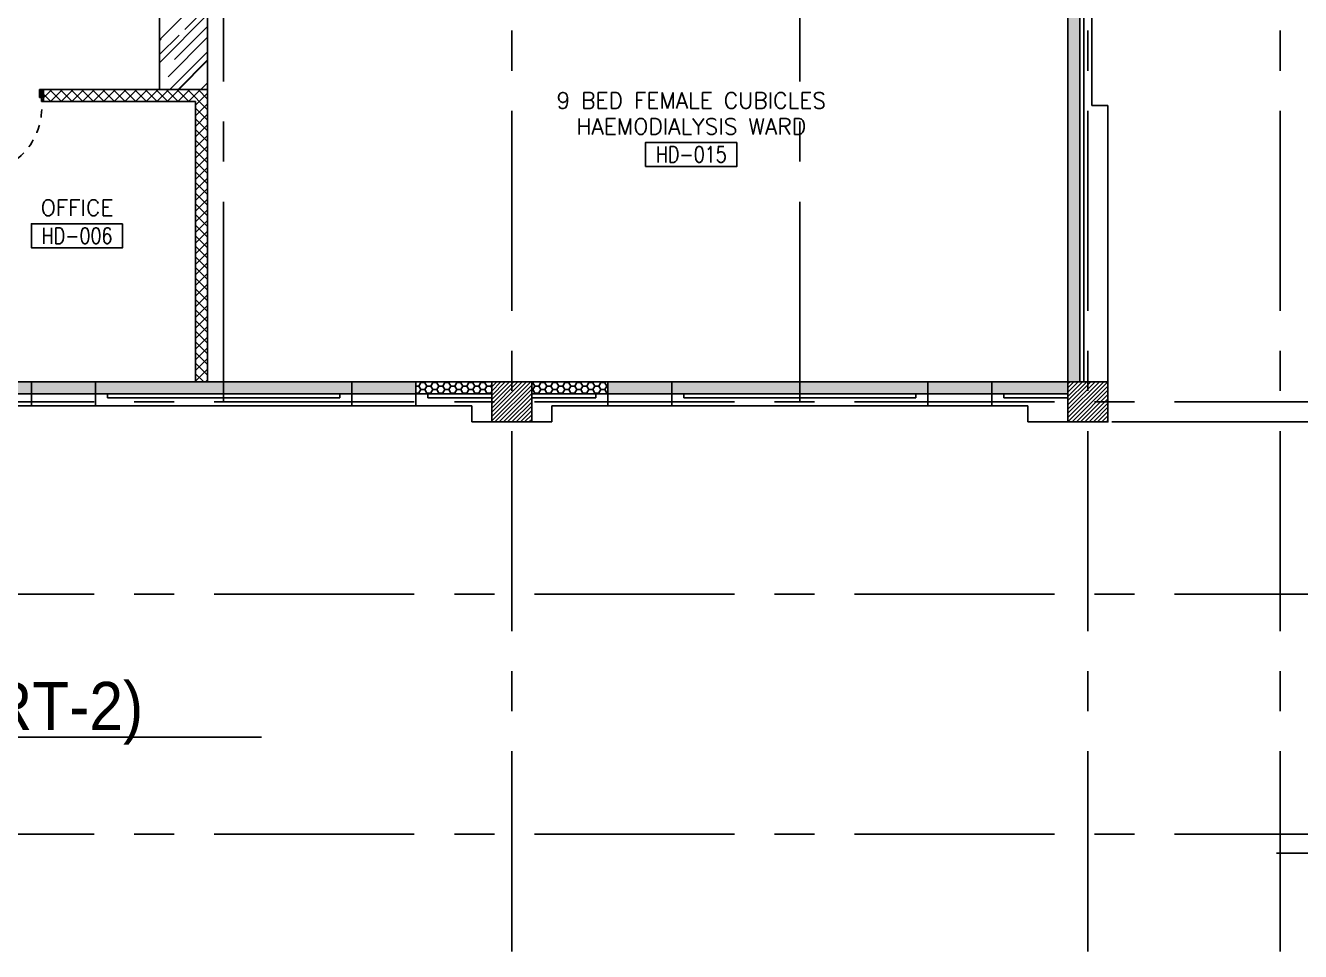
# Model space of a CAD drawing. Extents: x 417866.9 to 417960.2, y 43448 to 43538.2.
# Drawn here: x 417934.66 to 417950.59, y 43460.01 to 43471.57 of the extents above; entities that cross this region are included whole.
import ezdxf
from ezdxf.enums import TextEntityAlignment as Align

# ---------------------------------------------------------------- set-up
doc = ezdxf.new("R2010")
doc.units = 0
doc.header["$MEASUREMENT"] = 0
doc.header["$PDMODE"] = 3
doc.header["$PDSIZE"] = 0.1
doc.linetypes.add('CENTERX2', pattern=[4, 2.5, -0.5, 0.5, -0.5])
doc.linetypes.add('HIDDEN', pattern=[0.375, 0.25, -0.125])
doc.layers.get('0').update_dxf_attribs({"linetype": 'CONTINUOUS'})
doc.layers.get('DEFPOINTS').update_dxf_attribs({"linetype": 'CONTINUOUS'})
for name, color, linetype in [('AX-DIM', 4, 'CONTINUOUS'), ('AXES', 11, 'CENTERX2'), ('COL', 2, 'CONTINUOUS'), ('COUNTER', 5, 'CONTINUOUS'), ('DOOR', 4, 'CONTINUOUS'), ('DOOR-DIM', 3, 'CONTINUOUS'), ('HAT', 8, 'CONTINUOUS'), ('INSUL', 7, 'CONTINUOUS'), ('RM-BOX', 2, 'CONTINUOUS'), ('RM-NAME', 2, 'CONTINUOUS'), ('RM-NO', 2, 'CONTINUOUS'), ('TXT', 2, 'CONTINUOUS'), ('TXT1', 2, 'CONTINUOUS'), ('WALL', 2, 'CONTINUOUS'), ('WallType', 11, 'CONTINUOUS'), ('WallType2', 3, 'CONTINUOUS'), ('WIN', 5, 'CONTINUOUS')]:
    doc.layers.add(name, color=color, linetype=linetype)
doc.styles.add('ROMANS', font='ROMANS.shx', dxfattribs={"width": 0.6})
doc.styles.add('TTXT', font='swisse.ttf', dxfattribs={"width": 0.6})
doc.dimstyles.new('STANDARD in', dxfattribs={"dimtxt": 0.2, "dimasz": 0.1, "dimexe": 0.07, "dimexo": 0.05, "dimgap": 0.1, "dimtad": 1, "dimdec": 0, "dimlfac": 1000, "dimzin": 0, "dimdsep": 46, "dimtxsty": 'ROMANS', "dimblk": 'ARCHTICK', "dimcen": 0.05, "dimdle": 0.05, "dimclrd": 4, "dimclre": 4, "dimclrt": 2, "dimadec": 0, "dimazin": 0, "dimtfac": 1, "dimtdec": 0, "dimtmove": 2, "dimatfit": 3, "dimfxl": 0, "dimtolj": 1, "dimtzin": 0, "dimarcsym": 0})
pattern_1 = [(0, (0, 0), (0.07500000000000001, 0.04330127), [0.05, -0.1]), (120, (0, 0), (-0.07499999983612898, 0.04330127028383291), [0.05, -0.1]), (59.99999999999999, (0, 0), (1.638710167561897e-10, 0.08660254028383291), [-0.1, 0.05])]

# ---------------------------------------------------------------- blocks, each defined once
blk = doc.blocks.new('_ARCHTICK')
at = {"color": 0, "linetype": 'ByBlock', "const_width": 0.15}
blk.add_lwpolyline([(-0.5, -0.5), (0.5, 0.5)], dxfattribs=at)
blk = doc.blocks.new('*D142')
at = {"layer": 'AX-DIM', "color": 4, "lineweight": -2}
for p, q in [((417948.2366168632, 43525.94432208099), (417958.88937435, 43525.94432208099)), ((417958.81937435, 43525.99432208099), (417958.81937435, 43466.57432208101)), ((417948.2366168632, 43466.62432208101), (417958.88937435, 43466.62432208101))]:
    blk.add_line(p, q, dxfattribs=at)
at = {"layer": 'DEFPOINTS', "color": 0}
for p in [(417948.1866168632, 43525.94432208099), (417948.1866168632, 43466.62432208101), (417958.81937435, 43466.62432208101)]:
    blk.add_point(p, dxfattribs=at)
at = {"layer": 'AX-DIM', "color": 4, "lineweight": -2, "xscale": 0.1, "yscale": 0.1, "zscale": 0.1}
for p, rotation in [((417958.81937435, 43525.94432208099), 90), ((417958.81937435, 43466.62432208101), 270)]:
    blk.add_blockref('_ARCHTICK', p, dxfattribs=dict(at, rotation=rotation))
at = {"layer": 'AX-DIM', "color": 2, "insert": (417958.61937435, 43496.28432208107), "char_height": 0.2, "attachment_point": 5, "rotation": 90, "style": 'ROMANS'}
blk.add_mtext('\\A1;59320', dxfattribs=at)
blk = doc.blocks.new('*D455')
at = {"layer": 'AX-DIM', "color": 4, "lineweight": -2}
for p, q in [((417958.81937435, 43466.67432208102), (417958.81937435, 43461.18932313546)), ((417958.1693743499, 43466.62432208101), (417958.88937435, 43466.62432208101)), ((417950.2941982505, 43461.23932313547), (417958.88937435, 43461.23932313547))]:
    blk.add_line(p, q, dxfattribs=at)
at = {"layer": 'DEFPOINTS', "color": 0}
for p in [(417958.1193743499, 43466.62432208101), (417950.2441982505, 43461.23932313547), (417958.81937435, 43461.23932313547)]:
    blk.add_point(p, dxfattribs=at)
at = {"layer": 'AX-DIM', "color": 4, "lineweight": -2, "xscale": 0.1, "yscale": 0.1, "zscale": 0.1}
for p, rotation in [((417958.81937435, 43466.62432208101), 90), ((417958.81937435, 43461.23932313547), 270)]:
    blk.add_blockref('_ARCHTICK', p, dxfattribs=dict(at, rotation=rotation))
at = {"layer": 'AX-DIM', "color": 2, "insert": (417958.61937435, 43463.93182260831), "char_height": 0.2, "attachment_point": 5, "rotation": 90, "style": 'ROMANS'}
blk.add_mtext('\\A1;5385', dxfattribs=at)
blk = doc.blocks.new('COL50')
at = {"layer": 'COL'}
blk.add_lwpolyline([(-249.9999999999709, 250), (-249.9999999999418, -250), (250, -250), (249.9999999999709, 250)], close=True, dxfattribs=at)
blk = doc.blocks.new('*X64')
at = {"color": 0}
for p, q in [((245928.5557043089, 10674.12960354455), (246415.4261007644, 11161.00000000003)), ((245928.5557043089, 10727.16261213355), (246362.3930921754, 11161.00000000003)), ((245928.5557043089, 10780.19562072254), (246309.3600835864, 11161.00000000003)), ((245928.5557043089, 10833.22862931153), (246256.3270749974, 11161.00000000003)), ((245928.5557043089, 10886.26163790053), (246203.2940664084, 11161.00000000003)), ((245928.5557043089, 10939.29464648952), (246150.2610578194, 11161.00000000003)), ((245928.5557043089, 10992.32765507852), (246097.2280492304, 11161.00000000003)), ((245928.5557043089, 11045.36066366751), (246044.1950406414, 11161.00000000003)), ((245928.5557043089, 11098.3936722565), (245991.1620320524, 11161.00000000003)), ((245928.5557043089, 11151.4266808455), (245938.1290234635, 11161.00000000003)), ((245968.4591093534, 10661.00000000003), (246428.5557043089, 11121.09659495556)), ((246021.4921179424, 10661.00000000003), (246428.5557043089, 11068.06358636656)), ((246074.5251265313, 10661.00000000003), (246428.5557043089, 11015.03057777757)), ((246127.5581351203, 10661.00000000003), (246428.5557043089, 10961.99756918857)), ((246180.5911437093, 10661.00000000003), (246428.5557043089, 10908.96456059958)), ((246233.6241522983, 10661.00000000003), (246428.5557043089, 10855.93155201059)), ((246286.6571608873, 10661.00000000003), (246428.5557043089, 10802.89854342159)), ((246339.6901694763, 10661.00000000003), (246428.5557043089, 10749.8655348326)), ((246392.7231780653, 10661.00000000003), (246428.5557043089, 10696.8325262436))]:
    blk.add_line(p, q, dxfattribs=at)
blk = doc.blocks.new('RM1')
at = {"layer": 'RM-BOX'}
blk.add_lwpolyline([(569.8908462408872, -200), (-569.890846240829, -200), (-569.8908462407999, -500), (569.8908462407999, -500)], close=True, dxfattribs=at)
at = {"layer": 'RM-NAME', "style": 'ROMANS'}
for tag, p in [('ROOMNAME1', (-5.820766091346741e-11, 323.8095238095266)), ('ROOMNAME2', (0, 0))]:
    blk.add_attdef(tag, text='', height=200, dxfattribs=at).set_placement(p, align=Align.MIDDLE)
at = {"layer": 'RM-NO', "style": 'ROMANS', "width": 0.8}
blk.add_attdef('ROOMNO', text='', height=200, dxfattribs=at).set_placement((0, -350), align=Align.MIDDLE)
blk = doc.blocks.new('A$C00026805')
at = {"layer": 'COUNTER'}
h = blk.add_hatch(dxfattribs=at)
h.set_pattern_fill('AR-RROOF', color=256, scale=300, angle=45, style=0)
h.set_pattern_definition([(45, (-128219.2222807161, -15060.91672509664), (254.5584412271571, 678.8225099390856), [4500, -600, 1500, -300]), (45, (-128043.1526922006, -14672.71510222523), (-494.2676400493967, 70.00357133746823), [900, -99, 1800, -225]), (45, (-128293.4684927406, -14774.53847871609), (960.9581156325181, 1245.21504166951), [2400, -420, 1200, -300])])
h.paths.add_polyline_path([(899.9998057687915, 3549.999801806585), (-0.0001942312228493392, 3549.999801806582), (-0.0001942312228493392, 2949.999801806582), (651.4716683449481, 2949.999801806582), (1049.999805768893, 2551.471664382643), (1049.999805768894, -0.0001981922505365219), (1649.999805768893, -0.0001981922541745007), (1649.999805768894, 2799.999801806498)])
for p, q in [((-0.0001942312228493392, 3549.999801806582), (-0.0001942312228493392, 2949.999801806582)), ((-0.0001942312374012545, 3549.999801806582), (899.9998057687917, 3549.999801806585)), ((899.9998057687917, 3549.999801806585), (1649.999805768894, 2799.999801806498)), ((-0.0001942312374012545, 2949.999801806582), (651.4716683449369, 2949.999801806582)), ((-0.0001942312374012545, 2949.999801806582), (651.4716683449515, 2949.999801806578)), ((651.4716683449515, 2949.999801806578), (1049.999805768908, 2551.471664382629)), ((1649.999805768894, -0.0001981922541745007), (1649.999805768894, 2799.999801806498)), ((1049.999805768894, -0.0001981922541745007), (1049.999805768894, 2551.471664382625)), ((1049.999805768894, -0.0001981922541745007), (1049.999805768908, 2551.471664382629)), ((1649.999805768894, -0.0001981922541745007), (1049.999805768894, -0.0001981922505365219))]:
    blk.add_line(p, q, dxfattribs=at)
blk = doc.blocks.new('DOOR90')
at = {"layer": 'DOOR', "color": 7, "linetype": 'ByBlock'}
for p, q in [((-150, 0), (0, 0)), ((-150, 0), (-150, -25)), ((0, -50), (-113.7099299924448, 0)), ((0, -50), (-40.1457343158545, 0)), ((0, -50), (0, 0)), ((-1000, -25), (-1050, -25)), ((-1050, -75), (-1050, -25)), ((-1050, -25), (-1050, -75)), ((-1000, -75), (-1050, -74.99999999947613)), ((-1000, -41.9999999999709), (-1020, -41.9999999999709)), ((-1020, -42), (-1020, -58)), ((-1000, -58), (-1020, -58)), ((-1000, -25), (-1000, -41.9999999999709)), ((-1000, -58), (-1000, -75)), ((-877.6424572214019, -17.79999999995925), (-967.6424572214019, -17.79999999995925)), ((-967.6424572214019, -25), (-967.6424572214019, -17.79999999995925)), ((-967.6424572214019, -75), (-967.6424572214019, -82.20000000004075)), ((-877.6424572214019, -82.20000000004075), (-967.6424572214019, -82.20000000004075)), ((-955.0424572214251, -8.799999999959255), (-890.2424572213786, -8.799999999959255)), ((-955.0424572214251, -17.79999999995925), (-955.0424572214251, -8.799999999959255)), ((-955.0424572214251, -17.79999999995925), (-890.2424572213786, -17.79999999995925)), ((-955.0424572214251, -82.20000000004075), (-890.2424572213786, -82.20000000004075)), ((-955.0424572214251, -82.20000000004075), (-955.0424572214251, -91.20000000004075)), ((-955.0424572214251, -91.20000000004075), (-890.2424572213786, -91.20000000004075)), ((-890.2424572213786, -17.79999999995925), (-890.2424572213786, -8.799999999959255)), ((-890.2424572213786, -82.20000000004075), (-890.2424572213786, -91.20000000004075)), ((-877.6424572214019, -25), (-877.6424572214019, -17.79999999995925)), ((-877.6424572214019, -75), (-877.6424572214019, -82.20000000004075)), ((-200, -25), (-150, -25)), ((-200, -42), (-200, -25)), ((-180, -42), (-200, -42)), ((-200, -58), (-180, -58)), ((-200, -75), (-200, -58)), ((-150, -75), (-200, -75)), ((-180, -58), (-180, -42)), ((-150, -25), (-100, -25)), ((-150, -75), (-150, -25)), ((-100, -25), (-100, -50)), ((0, -50), (-100, -36.64271395650576)), ((-100, -50), (0, -50)), ((-150, -875), (-100, -875)), ((-150, -900), (-150, -875)), ((-150, -900), (0, -900)), ((0, -900), (-150, -900)), ((0, -850), (-113.7099299924448, -900)), ((-100, -875), (-100, -850)), ((0, -850), (-100, -863.3572860434942)), ((-100, -850), (0, -850)), ((0, -850), (-40.1457343158545, -900)), ((0, -850), (0, -900))]:
    blk.add_line(p, q, dxfattribs=at)
at = {"layer": 'DOOR', "linetype": 'ByBlock'}
for p, q in [((-200, -25), (-1000, -25)), ((-200, -42), (-1000, -41.9999999999709)), ((-200, -58), (-1000, -58)), ((-1000, -75), (-200, -75))]:
    blk.add_line(p, q, dxfattribs=at)
at = {"layer": 'DOOR', "color": 7, "linetype": 'ByBlock'}
for centre in [(-922.6424572214019, 23.53094421501737), (-922.6424572214019, -123.5309442149592)]:
    blk.add_circle(centre, 32.39999999998526, dxfattribs=at)
for centre, radius, start, end in [((0, -50), 154.4019578127773, 161.1052885482714, 166.2857707768669), ((0, -50), 94.40195781277725, 148.0181880328085, 180), ((0, -50), 134.4019578127773, 158.159849394549, 169.2800236450682), ((0, -50), 114.4019578127773, 154.0838418822192, 167.37742587102), ((0, -50), 74.40195781277725, 137.7764264185456, 180), ((0, -50), 54.40195781277725, 113.2073828924446, 180), ((0, -50), 34.40195781277725, 90, 180), ((0, -50), 14.40195781277725, 90, 180), ((0, -850), 154.4019578127773, 193.7142292231331, 198.8947114517286), ((0, -850), 134.4019578127773, 190.7199763549318, 201.840150605451), ((0, -850), 94.40195781277725, 180, 211.9818119671915), ((0, -850), 74.40195781277725, 180, 222.2235735814543), ((0, -850), 54.40195781277725, 180, 246.7926171075554), ((0, -850), 34.40195781277725, 180, 270), ((0, -850), 14.40195781277725, 180, 270)]:
    blk.add_arc(centre, radius, start, end, dxfattribs=at)
at = {"layer": 'DOOR', "linetype": 'HIDDEN', "ltscale": 0.5}
blk.add_arc((-222.2222222220153, -49.99999999976717), 828.155208510499, 178.270116378131, 275.0030377036063, dxfattribs=at)
blk = doc.blocks.new('*X625')
at = {"color": 0}
for p, q in [((253127.9152688672, 10661.00000000003), (253627.9152688672, 11161.00000000003)), ((253128.5557043089, 10714.67344403076), (253574.8822602782, 11161.00000000003)), ((253128.5557043089, 10767.70645261975), (253521.8492516892, 11161.00000000003)), ((253128.5557043089, 10820.73946120875), (253468.8162431002, 11161.00000000003)), ((253128.5557043089, 10873.77246979774), (253415.7832345112, 11161.00000000003)), ((253128.5557043089, 10926.80547838674), (253362.7502259222, 11161.00000000003)), ((253128.5557043089, 10979.83848697573), (253309.7172173332, 11161.00000000003)), ((253128.5557043089, 11032.87149556472), (253256.6842087442, 11161.00000000003)), ((253128.5557043089, 11085.90450415372), (253203.6512001552, 11161.00000000003)), ((253128.5557043089, 11138.93751274271), (253150.6181915662, 11161.00000000003)), ((253180.9482774562, 10661.00000000003), (253628.5557043089, 11108.60742685277)), ((253233.9812860451, 10661.00000000003), (253628.5557043089, 11055.57441826378)), ((253287.0142946341, 10661.00000000003), (253628.5557043089, 11002.54140967478)), ((253340.0473032231, 10661.00000000003), (253628.5557043089, 10949.50840108579)), ((253393.0803118121, 10661.00000000003), (253628.5557043089, 10896.47539249679)), ((253446.1133204011, 10661.00000000003), (253628.5557043089, 10843.4423839078)), ((253499.1463289901, 10661.00000000003), (253628.5557043089, 10790.40937531881)), ((253552.1793375791, 10661.00000000003), (253628.5557043089, 10737.37636672981)), ((253605.2123461681, 10661.00000000003), (253628.5557043089, 10684.34335814082))]:
    blk.add_line(p, q, dxfattribs=at)

msp = doc.modelspace()

# ---------------------------------------------------------------- hatches: boundary and pattern name
at = {"layer": 'WallType'}
h = msp.add_hatch(dxfattribs=at)
h.set_pattern_fill('ANSI37', color=256, scale=0.75, style=0)
h.set_pattern_definition([(45, (0, 0), (-0.06629126073623882, 0.06629126073623884), []), (135, (0, 0), (-0.06629126073623884, -0.06629126073623882), [])])
h.paths.add_polyline_path([(417936.9366168632, 43470.77432208102), (417934.8866168633, 43470.77432208101), (417934.8866168633, 43470.62432208098), (417936.7866168632, 43470.62432208098), (417936.7866168632, 43467.12432208098), (417936.9366168632, 43467.12432208098)])
at = {"layer": 'WallType2'}
h = msp.add_hatch(dxfattribs=at)
h.set_pattern_fill('HONEY', color=256, scale=0.4, style=0)
h.set_pattern_definition(pattern_1)
h.paths.add_polyline_path([(417947.8366168632, 43473.82432208367), (417947.6866168633, 43473.82432208367), (417947.6866168632, 43467.12432207831), (417947.8366168632, 43467.12432207831)])
h = msp.add_hatch(dxfattribs=at)
h.set_pattern_fill('HONEY', color=256, scale=0.4, style=0)
h.set_pattern_definition(pattern_1)
h.paths.add_polyline_path([(417934.7366168633, 43467.12432208099), (417933.786616875, 43467.12432208098), (417933.786616875, 43466.97432208099), (417934.7366168632, 43466.97432208099)])
h.paths.add_polyline_path([(417935.5366168632, 43467.12432208098), (417934.7366168633, 43467.12432208098), (417934.7366168633, 43466.97432208099), (417935.5366168632, 43466.97432208099)])
h.paths.add_polyline_path([(417938.7366168632, 43467.12432208098), (417936.9366168632, 43467.12432208098), (417935.5366168632, 43467.12432208098), (417935.5366168632, 43466.97432208099), (417938.7366168633, 43466.974322081)])
h.paths.add_polyline_path([(417939.5366168632, 43467.12432208098), (417938.7366168632, 43467.12432208099), (417938.7366168633, 43466.974322081), (417939.5366168632, 43466.974322081)])
h = msp.add_hatch(dxfattribs=at)
h.set_pattern_fill('HONEY', color=256, scale=0.4, style=0)
h.set_pattern_definition(pattern_1)
h.paths.add_polyline_path([(417940.4866168514, 43467.12432208098), (417939.5366168633, 43467.12432208098), (417939.5366168633, 43466.974322081), (417940.4866168514, 43466.974322081)])
h.paths.add_polyline_path([(417941.9366168632, 43467.12432208099), (417940.9866168751, 43467.12432208098), (417940.9866168752, 43466.97432208099), (417941.9366168632, 43466.97432208098)])
h = msp.add_hatch(dxfattribs=at)
h.set_pattern_fill('HONEY', color=256, scale=0.4, style=0)
h.set_pattern_definition(pattern_1)
h.paths.add_polyline_path([(417942.7366168633, 43467.12432208098), (417941.9366168632, 43467.12432208099), (417941.9366168632, 43466.97432208098), (417942.7366168633, 43466.97432208098)])
h.paths.add_polyline_path([(417945.9366168632, 43467.12432208098), (417942.7366168633, 43467.12432208098), (417942.7366168633, 43466.97432208099), (417945.9366168632, 43466.97432208099)])
h.paths.add_polyline_path([(417946.7366168632, 43467.12432208098), (417945.9366168632, 43467.12432208098), (417945.9366168632, 43466.97432208099), (417946.7366168633, 43466.97432208099)])
h.paths.add_polyline_path([(417947.6866168514, 43467.12432208098), (417946.7366168632, 43467.12432208098), (417946.7366168632, 43466.97432208099), (417947.6866168514, 43466.97432208099)])

# ---------------------------------------------------------------- linework, layer by layer
at = {"layer": 'AXES'}
for p, q in [((417940.7366168633, 43460.01002843701), (417940.7366168633, 43537.5491122161)), ((417947.9366168632, 43460.01002843701), (417947.9366168632, 43537.5491122161)), ((417950.3366168633, 43460.01002843701), (417950.3366168632, 43537.5491122161)), ((417937.1366168633, 43466.87432208098), (417937.1366168633, 43525.69432208099)), ((417944.3366168633, 43466.87432208098), (417944.3366168633, 43525.69432208099)), ((417959.51937435, 43466.87432208098), (417890.8966168632, 43466.87432208098)), ((417959.51937435, 43464.47432208099), (417881.2966168632, 43464.47432208099)), ((417959.51937435, 43464.47432208099), (417889.6966168632, 43464.47432208099)), ((417959.51937435, 43461.47432208099), (417887.8966168632, 43461.47432208099)), ((417959.51937435, 43461.47432208099), (417887.8966168632, 43461.47432208099))]:
    msp.add_line(p, q, dxfattribs=at)
at = {"layer": 'INSUL'}
for p, q in [((417947.8366168633, 43473.824322081), (417947.8366168633, 43467.12432208098)), ((417947.8866168633, 43473.824322081), (417947.8866168633, 43467.12432208098)), ((417934.7366168633, 43466.97432208099), (417933.7866168632, 43466.97432208099)), ((417938.7366168632, 43466.974322081), (417935.5366168632, 43466.97432208099)), ((417935.6866168632, 43466.924322081), (417935.6866168632, 43466.97432208099)), ((417938.5866168633, 43466.924322081), (417938.5866168633, 43466.97432208099)), ((417940.4866168633, 43466.97432208099), (417939.5366168632, 43466.97432208099)), ((417939.6866168632, 43466.924322081), (417939.6866168632, 43466.97432208099)), ((417940.9866168633, 43466.97432208099), (417941.9366168632, 43466.97432208099)), ((417941.7866168632, 43466.924322081), (417941.7866168632, 43466.97432208099)), ((417942.7366168632, 43466.97432208099), (417945.9366168632, 43466.97432208099)), ((417942.8866168633, 43466.924322081), (417942.8866168633, 43466.97432208099)), ((417945.7866168632, 43466.924322081), (417945.7866168632, 43466.97432208099)), ((417946.7366168633, 43466.97432208099), (417947.6866168632, 43466.97432208099)), ((417946.8866168633, 43466.924322081), (417946.8866168633, 43466.97432208099)), ((417938.5866168633, 43466.924322081), (417935.6866168632, 43466.924322081)), ((417940.4866168633, 43466.924322081), (417939.6866168632, 43466.924322081)), ((417940.9866168633, 43466.924322081), (417941.7866168632, 43466.924322081)), ((417942.8866168633, 43466.924322081), (417945.7866168632, 43466.924322081)), ((417946.8866168633, 43466.924322081), (417947.6866168632, 43466.924322081))]:
    msp.add_line(p, q, dxfattribs=at)
at = {"layer": 'TXT', "color": 6}
msp.add_line((417924.4530812855, 43462.68680491906), (417937.6107789012, 43462.68680491906), dxfattribs=at)
at = {"layer": 'WALL'}
for p, q in [((417947.6866168632, 43467.12432208098), (417947.6866168632, 43473.824322081)), ((417947.9866168632, 43470.57432133675), (417947.9866168632, 43473.574322081)), ((417934.8866168633, 43470.77432208101), (417936.9366168632, 43470.77432208101)), ((417934.8866168633, 43470.62432208098), (417934.8866168633, 43470.77432208101)), ((417934.8866168633, 43470.62432208098), (417936.7866168632, 43470.62432208098)), ((417936.7866168632, 43467.12432208098), (417936.7866168632, 43470.62432208098)), ((417936.9366168632, 43467.12432208098), (417936.9366168632, 43470.77432208101)), ((417948.1866168751, 43470.57432133675), (417947.9866168632, 43470.57432133675)), ((417948.1866168751, 43466.62432208366), (417948.1866168751, 43470.57432133675)), ((417933.7866168632, 43467.12432208098), (417934.7366168633, 43467.12432208098)), ((417934.7366168633, 43466.824322081), (417934.7366168633, 43467.12432208098)), ((417935.5366168632, 43466.824322081), (417935.5366168632, 43467.12432208098)), ((417935.5366168632, 43467.12432208098), (417936.9366168632, 43467.12432208098)), ((417938.7366168633, 43467.12432208098), (417936.9366168632, 43467.12432208098)), ((417938.7366168633, 43466.824322081), (417938.7366168633, 43467.12432208098)), ((417940.4866168633, 43467.12432208098), (417939.5366168632, 43467.12432208098)), ((417939.5366168632, 43466.824322081), (417939.5366168632, 43467.12432208098)), ((417940.9866168633, 43467.12432208098), (417941.9366168632, 43467.12432208098)), ((417941.9366168632, 43466.824322081), (417941.9366168632, 43467.12432208098)), ((417942.7366168633, 43466.824322081), (417942.7366168633, 43467.12432208098)), ((417942.7366168633, 43467.12432208098), (417945.9366168632, 43467.12432208098)), ((417945.9366168632, 43466.824322081), (417945.9366168632, 43467.12432208098)), ((417946.7366168633, 43466.824322081), (417946.7366168633, 43467.12432208098)), ((417946.7366168633, 43467.12432208098), (417947.6866168632, 43467.12432208098)), ((417934.036616875, 43466.824322081), (417934.7366168633, 43466.824322081)), ((417938.7366168633, 43466.824322081), (417935.5366168632, 43466.824322081)), ((417940.2366168751, 43466.824322081), (417939.5366168632, 43466.824322081)), ((417940.2366168752, 43466.62432208367), (417940.2366168751, 43466.824322081)), ((417941.2372452758, 43466.824322081), (417941.9366168632, 43466.824322081)), ((417941.2372452759, 43466.62432208366), (417941.2372452758, 43466.824322081)), ((417942.7366168633, 43466.824322081), (417945.9366168632, 43466.824322081)), ((417947.1866168512, 43466.824322081), (417946.7366168633, 43466.824322081)), ((417947.1866168514, 43466.62432208367), (417947.1866168512, 43466.824322081)), ((417941.2372452759, 43466.62432208366), (417940.2366168752, 43466.62432208367)), ((417948.1866168751, 43466.62432208366), (417947.1866168514, 43466.62432208367))]:
    msp.add_line(p, q, dxfattribs=at)
at = {"layer": 'WIN'}
for p, q in [((417935.5366168632, 43467.12432208098), (417934.7366168633, 43467.12432208098)), ((417939.5366168632, 43467.12432208098), (417938.7366168633, 43467.12432208098)), ((417941.9366168632, 43467.12432208098), (417942.7366168633, 43467.12432208098)), ((417945.9366168632, 43467.12432208098), (417946.7366168633, 43467.12432208098)), ((417935.5366168632, 43466.97432208099), (417934.7366168633, 43466.97432208099)), ((417939.5366168632, 43466.974322081), (417938.7366168633, 43466.974322081)), ((417941.9366168632, 43466.97432208099), (417942.7366168632, 43466.97432208099)), ((417945.9366168632, 43466.97432208099), (417946.7366168632, 43466.97432208099)), ((417935.5366168632, 43466.824322081), (417934.7366168633, 43466.824322081)), ((417939.5366168632, 43466.824322081), (417938.7366168633, 43466.824322081)), ((417941.9366168632, 43466.824322081), (417942.7366168633, 43466.824322081)), ((417945.9366168632, 43466.824322081), (417946.7366168633, 43466.824322081))]:
    msp.add_line(p, q, dxfattribs=at)

# ---------------------------------------------------------------- block references
at = {"layer": 'COL', "xscale": -0.001000000047497451, "yscale": 0.0009999999892897904, "zscale": 0.001}
for p in [(417940.7366168633, 43466.87432208098), (417947.9366168632, 43466.87432208098)]:
    msp.add_blockref('COL50', p, dxfattribs=at)
at = {"layer": 'COUNTER', "xscale": 0.001000000047497451, "yscale": 0.0009999999892897904, "zscale": 0.001}
msp.add_blockref('A$C00026805', (417935.2866170575, 43470.77432227918), dxfattribs=at)
at = {"layer": 'DOOR-DIM', "xscale": 0.0009999999892897904, "yscale": 0.0009999999892897904, "zscale": 0.001, "rotation": 90}
msp.add_blockref('DOOR90', (417933.9866168633, 43470.77432208101), dxfattribs=at)
at = {"layer": 'HAT', "xscale": 0.001000000047497451, "yscale": 0.0009999999892897904, "zscale": 0.001}
for p, values in [((417942.9795635901, 43470.31463193035), {'ROOMNO': 'HD-015', 'ROOMNAME2': 'HAEMODIALYSIS WARD', 'ROOMNAME1': '9 BED FEMALE CUBICLES'}), ((417935.305082703, 43469.299068436), {'ROOMNO': 'HD-006', 'ROOMNAME2': 'OFFICE'})]:
    msp.add_blockref('RM1', p, dxfattribs=at).add_auto_attribs(values)
for name in ['*X64', '*X625']:
    msp.add_blockref(name, (417694.558061159, 43455.96332208099), dxfattribs=at)

# ---------------------------------------------------------------- texts
at = {"layer": 'TXT1', "color": 6, "style": 'TTXT', "width": 0.9}
msp.add_text('GROUND FLOOR PLAN(PART-2)', height=0.601773046875, dxfattribs=at).set_placement((417924.5727862911, 43462.77457069494))

# ---------------------------------------------------------------- dimensions: what is measured, and where the dimension line sits
at = {"layer": 'AX-DIM'}
for base, p1, p2, picture, middle in [((417958.81937435, 43466.62432208101), (417948.1866168632, 43525.94432208099), (417948.1866168632, 43466.62432208101), '*D142', (417958.61937435, 43496.28432208107)), ((417958.81937435, 43461.23932313547), (417958.1193743499, 43466.62432208101), (417950.2441982505, 43461.23932313547), '*D455', (417958.61937435, 43463.93182260831))]:
    dim = msp.add_linear_dim(base=base, p1=p1, p2=p2, angle=270, dimstyle='STANDARD in', dxfattribs=at)
    dim.commit()
    dim.dimension.update_dxf_attribs({"geometry": picture, "text_midpoint": middle})

doc.saveas('drawing.dxf')
